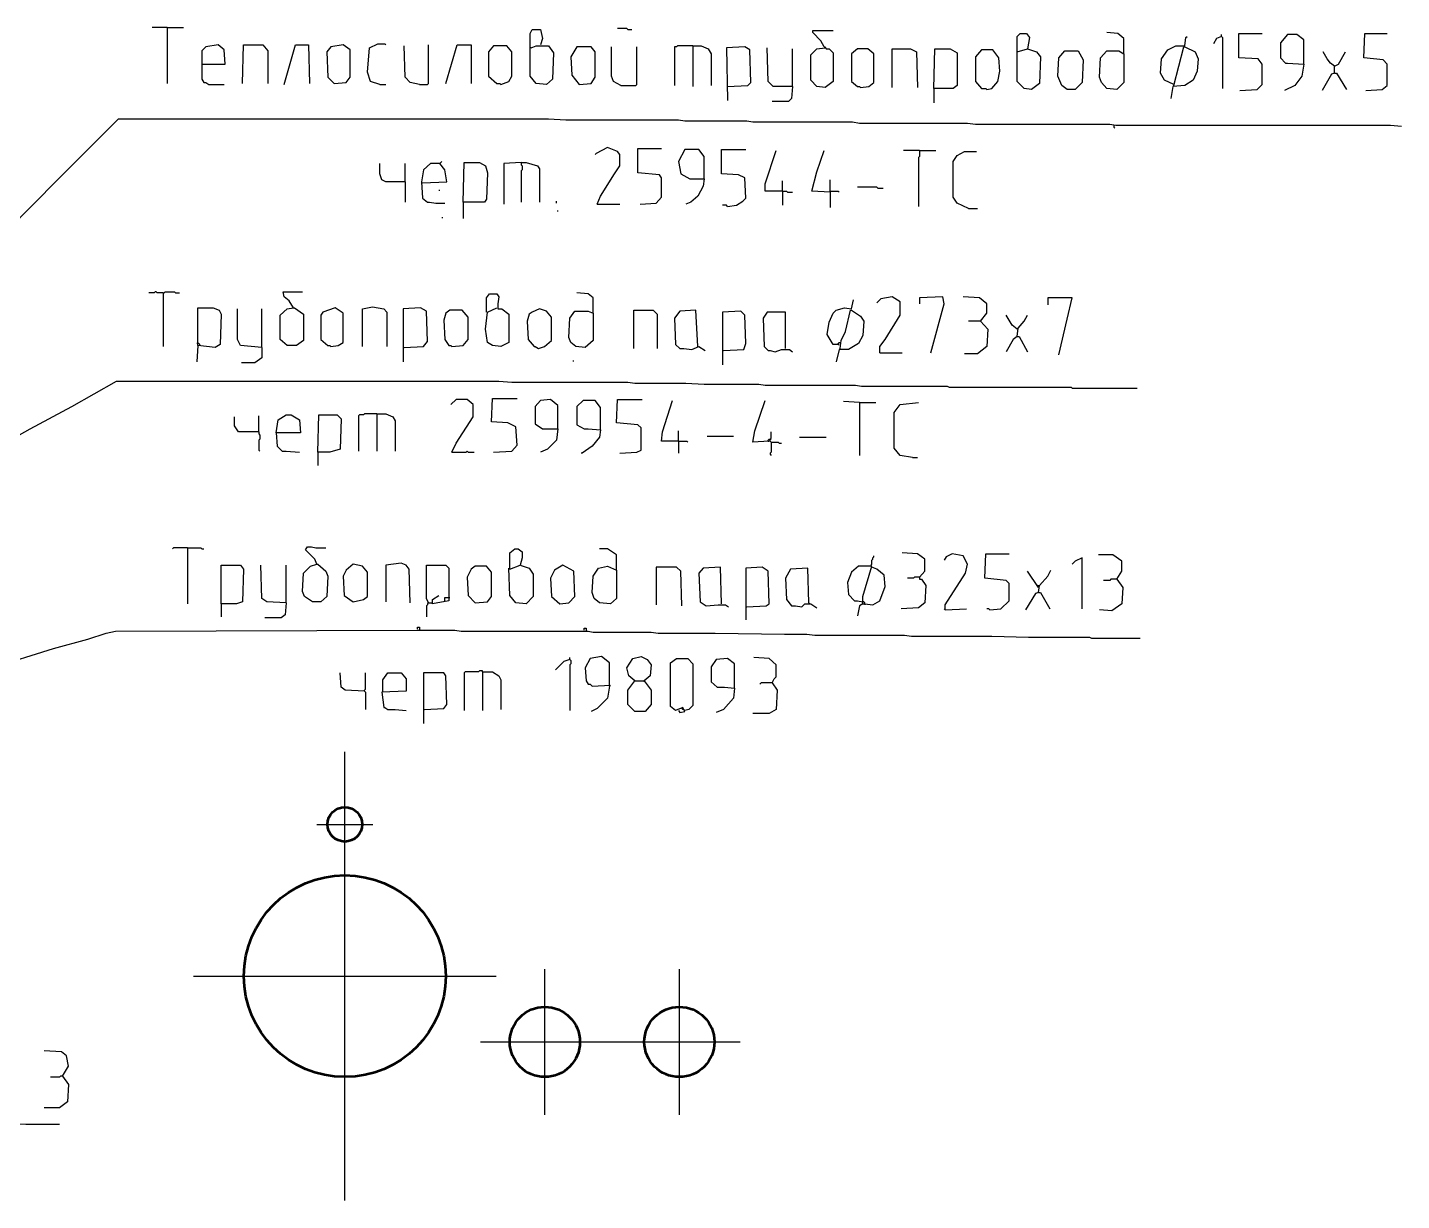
# Model space of a CAD drawing. Header units: inches. Extents: x -228863 to 215834, y 14270 to 189847.
# Drawn here: x 17716 to 22006, y 62567 to 66231 of the extents above; entities that cross this region are included whole.
import ezdxf

# ---------------------------------------------------------------- set-up
doc = ezdxf.new("R2010")
doc.units = ezdxf.units.IN
doc.header["$MEASUREMENT"] = 0
doc.linetypes.add('ACAD_ISO04W100', pattern=[30, 24, -3, 0, -3])
doc.linetypes.add('ГОСТ 2.303 5', pattern=[24, 20, -1.5, 1, -1.5])
doc.layers.add('PFV', color=7, linetype='CONTINUOUS')
doc.layers.add('осевая', color=7, linetype='ACAD_ISO04W100')
for name, color, linetype, lineweight in [('Кислород НД', 192, 'CONTINUOUS', 53), ('ПИ_NG LP', 6, 'CONTINUOUS', 53), ('Сж.воздух', 4, 'CONTINUOUS', 53)]:
    doc.layers.add(name, color=color, linetype=linetype, lineweight=lineweight)

msp = doc.modelspace()

# ---------------------------------------------------------------- linework, layer by layer
at = {"layer": 'PFV', "color": 0}
for points in [[(18152.637, 66231.102, 0), (18105.026, 66231.102, 0)], [(18152.637, 66231.102, 0), (18203.429, 66231.102, 0)], [(18152.637, 66231.102, 0), (18152.637, 66056.514, 0)], [(19289.056, 66167.618, 0), (19304.928, 66173.966, 0), (19343.02, 66173.966, 0), (19358.892, 66151.746, 0), (19355.721, 66069.21, 0), (19336.672, 66053.338, 0), (19304.928, 66056.514, 0), (19285.885, 66078.734, 0), (19285.885, 66161.266, 0), (19285.885, 66180.314, 0), (19285.885, 66212.058, 0), (19292.233, 66224.754, 0), (19317.629, 66224.754, 0), (19323.977, 66196.186, 0), (19317.629, 66177.138, 0)], [(19590.62, 66224.754, 0), (19587.448, 66227.93, 0), (19558.876, 66227.93, 0)], [(19590.62, 66224.754, 0), (19603.32, 66224.754, 0)], [(20203.272, 66170.79, 0), (20193.748, 66189.838, 0), (20168.352, 66215.23, 0), (20168.352, 66221.582, 0), (20231.84, 66221.582, 0)], [(20806.399, 66154.918, 0), (20838.143, 66164.442, 0), (20866.711, 66154.918, 0), (20879.407, 66139.046, 0), (20876.235, 66056.514, 0), (20850.839, 66037.466, 0), (20828.619, 66040.642, 0), (20806.399, 66062.862, 0), (20806.399, 66202.534, 0), (20815.923, 66212.058, 0), (20834.967, 66212.058, 0), (20844.491, 66199.358, 0), (20838.143, 66164.442, 0)], [(21139.707, 66148.57, 0), (21139.707, 66196.186, 0), (21120.659, 66212.058, 0), (21085.743, 66215.23, 0)], [(21295.247, 66053.338, 0), (21266.679, 66066.038, 0), (21253.983, 66088.258, 0), (21257.155, 66132.698, 0), (21276.203, 66161.266, 0), (21301.599, 66173.966, 0), (21330.167, 66173.966, 0), (21333.343, 66199.358, 0), (21336.515, 66202.534, 0)], [(21444.443, 66202.534, 0), (21428.571, 66196.186, 0), (21419.047, 66180.314, 0)], [(21444.443, 66202.534, 0), (21444.443, 66208.882, 0)], [(21444.443, 66202.534, 0), (21447.619, 66199.358, 0), (21447.619, 66040.642, 0)], [(21501.583, 66034.294, 0), (21555.547, 66037.466, 0), (21571.419, 66053.338, 0), (21571.419, 66116.826, 0), (21558.718, 66132.698, 0), (21498.407, 66135.874, 0), (21498.407, 66212.058, 0), (21571.419, 66212.058, 0)], [(21701.567, 66116.826, 0), (21701.567, 66193.01, 0), (21679.347, 66208.882, 0), (21650.774, 66208.882, 0), (21628.554, 66183.486, 0), (21628.554, 66135.874, 0), (21644.426, 66120.002, 0), (21650.774, 66120.002, 0), (21701.567, 66116.826, 0), (21695.219, 66078.734, 0), (21672.999, 66050.166, 0), (21641.255, 66034.294, 0)], [(21895.202, 66034.294, 0), (21945.99, 66037.466, 0), (21961.862, 66050.166, 0), (21961.862, 66116.826, 0), (21949.166, 66129.522, 0), (21888.855, 66135.874, 0), (21892.026, 66212.058, 0), (21961.862, 66212.058, 0)], [(18260.565, 66116.826, 0), (18333.577, 66116.826, 0), (18330.401, 66161.266, 0), (18311.357, 66177.138, 0), (18273.265, 66170.79, 0), (18260.565, 66158.094, 0), (18260.565, 66069.21, 0), (18266.917, 66059.69, 0), (18273.265, 66059.69, 0), (18282.789, 66053.338, 0), (18330.401, 66053.338, 0)], [(18387.541, 66056.514, 0), (18390.717, 66177.138, 0), (18451.029, 66177.138, 0), (18466.901, 66158.094, 0), (18466.901, 66056.514, 0)], [(18517.689, 66053.338, 0), (18552.609, 66177.138, 0), (18593.873, 66177.138, 0), (18597.049, 66056.514, 0)], [(18673.233, 66056.514, 0), (18711.325, 66059.69, 0), (18724.021, 66075.558, 0), (18724.021, 66161.266, 0), (18701.801, 66177.138, 0), (18663.709, 66170.79, 0), (18651.013, 66154.918, 0), (18654.185, 66075.558, 0), (18673.233, 66056.514, 0)], [(18816.077, 66053.338, 0), (18787.509, 66062.862, 0), (18777.985, 66091.43, 0), (18784.337, 66167.618, 0), (18809.729, 66180.314, 0), (18831.949, 66180.314, 0), (18835.125, 66177.138, 0)], [(18939.877, 66053.338, 0), (18911.309, 66059.69, 0), (18895.437, 66075.558, 0), (18892.265, 66173.966, 0)], [(18939.877, 66053.338, 0), (18965.273, 66053.338, 0), (18968.449, 66056.514, 0), (18968.449, 66177.138, 0)], [(19022.413, 66056.514, 0), (19057.329, 66177.138, 0), (19101.768, 66177.138, 0), (19101.768, 66056.514, 0)], [(19193.829, 66053.338, 0), (19219.22, 66062.862, 0), (19228.744, 66078.734, 0), (19228.744, 66154.918, 0), (19212.872, 66173.966, 0), (19171.604, 66173.966, 0), (19155.737, 66154.918, 0), (19155.737, 66078.734, 0), (19181.128, 66056.514, 0), (19190.653, 66056.514, 0), (19193.829, 66053.338, 0)], [(19289.056, 66167.618, 0), (19285.885, 66167.618, 0)], [(19438.252, 66053.338, 0), (19476.344, 66056.514, 0), (19489.04, 66075.558, 0), (19489.04, 66154.918, 0), (19476.344, 66170.79, 0), (19431.904, 66170.79, 0), (19412.856, 66139.046, 0), (19416.032, 66081.91, 0), (19438.252, 66053.338, 0)], [(19568.4, 66050.166, 0), (19546.18, 66062.862, 0), (19539.832, 66078.734, 0), (19539.832, 66170.79, 0)], [(19568.4, 66050.166, 0), (19616.016, 66050.166, 0), (19619.188, 66053.338, 0), (19619.188, 66170.79, 0)], [(19793.78, 66173.966, 0), (19746.164, 66173.966, 0), (19742.988, 66170.79, 0), (19736.64, 66170.79, 0), (19736.64, 66050.166, 0)], [(19793.78, 66173.966, 0), (19819.176, 66173.966, 0), (19841.396, 66164.442, 0), (19850.916, 66148.57, 0), (19850.916, 66050.166, 0)], [(19793.78, 66173.966, 0), (19793.78, 66046.99, 0)], [(19901.708, 66046.99, 0), (19965.196, 66050.166, 0), (19974.716, 66059.69, 0), (19971.544, 66161.266, 0), (19955.672, 66170.79, 0), (19898.532, 66167.618, 0), (19901.708, 66002.55, 0)], [(20104.868, 66046.99, 0), (20044.552, 66046.99, 0), (20028.68, 66062.862, 0), (20025.508, 66167.618, 0)], [(20104.868, 66046.99, 0), (20104.868, 66164.442, 0)], [(20203.272, 66170.79, 0), (20206.444, 66170.79, 0), (20209.62, 66164.442, 0), (20219.144, 66164.442, 0), (20231.84, 66151.746, 0), (20231.84, 66062.862, 0), (20206.444, 66043.818, 0), (20181.052, 66046.99, 0), (20162.004, 66066.038, 0), (20162.004, 66145.394, 0), (20181.052, 66164.442, 0), (20206.444, 66167.618, 0)], [(20317.548, 66043.818, 0), (20342.944, 66046.99, 0), (20358.816, 66059.69, 0), (20358.816, 66148.57, 0), (20339.768, 66164.442, 0), (20308.024, 66164.442, 0), (20288.98, 66148.57, 0), (20288.98, 66062.862, 0), (20308.024, 66046.99, 0), (20314.371, 66046.99, 0), (20317.548, 66043.818, 0)], [(20415.951, 66043.818, 0), (20415.951, 66164.442, 0), (20473.092, 66164.442, 0), (20492.135, 66154.918, 0), (20495.311, 66043.818, 0)], [(20546.099, 66040.642, 0), (20549.275, 66164.442, 0), (20596.891, 66164.442, 0), (20619.111, 66151.746, 0), (20619.111, 66050.166, 0), (20606.416, 66040.642, 0), (20546.099, 66040.642, 0), (20546.099, 65996.202, 0)], [(20711.167, 66037.466, 0), (20727.039, 66040.642, 0), (20746.087, 66062.862, 0), (20752.435, 66094.606, 0), (20749.259, 66135.874, 0), (20730.215, 66161.266, 0), (20695.295, 66161.266, 0), (20676.251, 66139.046, 0), (20676.251, 66062.862, 0), (20695.295, 66040.642, 0), (20707.995, 66040.642, 0), (20711.167, 66037.466, 0)], [(20961.943, 66037.466, 0), (20946.071, 66050.166, 0), (20933.371, 66078.734, 0), (20936.547, 66135.874, 0), (20955.591, 66158.094, 0), (20996.859, 66158.094, 0), (21012.731, 66129.522, 0), (21009.555, 66059.69, 0), (20987.335, 66037.466, 0), (20961.943, 66037.466, 0)], [(21139.707, 66148.57, 0), (21139.707, 66059.69, 0), (21117.487, 66037.466, 0), (21085.743, 66040.642, 0), (21069.871, 66059.69, 0), (21063.519, 66075.558, 0), (21066.695, 66135.874, 0), (21085.743, 66158.094, 0), (21123.835, 66158.094, 0), (21139.707, 66148.57, 0)], [(21295.247, 66050.166, 0), (21326.991, 66170.79, 0), (21330.167, 66170.79, 0), (21361.911, 66154.918, 0), (21371.435, 66132.698, 0), (21368.259, 66094.606, 0), (21355.563, 66066.038, 0), (21330.167, 66050.166, 0), (21292.075, 66046.99, 0), (21285.727, 66008.898, 0)], [(21796.799, 66110.478, 0), (21784.098, 66120.002, 0), (21774.574, 66132.698, 0), (21761.878, 66154.918, 0)], [(21796.799, 66088.258, 0), (21796.799, 66110.478, 0), (21809.494, 66116.826, 0), (21831.714, 66154.918, 0)], [(21796.799, 66088.258, 0), (21787.275, 66085.082, 0), (21758.702, 66034.294, 0)], [(21796.799, 66088.258, 0), (21803.147, 66088.258, 0), (21834.891, 66037.466, 0)], [(18816.077, 66053.338, 0), (18835.125, 66053.338, 0)], [(20104.868, 66046.99, 0), (20101.692, 66008.898, 0), (20092.168, 65999.374, 0), (20041.38, 65999.374, 0)], [(17282.866, 65240.707, 0), (17301.914, 65247.055, 0), (17371.746, 65320.063, 0), (17422.538, 65370.855, 0), (17489.198, 65431.167, 0), (17812.981, 65758.127, 0), (17965.354, 65910.494, 0), (18000.269, 65945.41, 0), (19343.02, 65945.41, 0), (19396.984, 65942.238, 0), (19749.34, 65942.238, 0), (19768.384, 65939.062, 0), (19962.02, 65939.062, 0), (19981.068, 65935.891, 0), (20292.152, 65935.891, 0), (20314.371, 65932.714, 0), (20650.855, 65932.714, 0), (20676.251, 65929.538, 0), (21095.263, 65929.538, 0), (21114.311, 65926.366, 0), (21971.386, 65926.366, 0), (22006.302, 65923.19, 0)], [(21107.963, 65926.366, 0), (21107.963, 65920.019, 0), (21111.135, 65916.842, 0)], [(19495.392, 65678.767, 0), (19504.912, 65704.163, 0), (19549.356, 65773.994, 0), (19565.224, 65799.39, 0), (19565.224, 65834.311, 0), (19558.876, 65843.83, 0), (19527.132, 65856.531, 0), (19492.216, 65837.482, 0), (19489.04, 65834.311, 0)], [(19003.365, 65805.738, 0), (19006.541, 65808.914, 0), (19009.713, 65812.091, 0)], [(19628.712, 65678.767, 0), (19679.504, 65681.938, 0), (19695.376, 65700.987, 0), (19695.376, 65761.298, 0), (19689.024, 65770.823, 0), (19622.364, 65777.17, 0), (19622.364, 65853.354, 0), (19695.376, 65853.354, 0)], [(19828.696, 65758.127, 0), (19828.696, 65827.963, 0), (19812.824, 65850.183, 0), (19768.384, 65850.183, 0), (19749.34, 65812.091, 0), (19755.688, 65773.994, 0), (19784.256, 65758.127, 0), (19828.696, 65758.127, 0), (19825.524, 65735.902, 0), (19809.652, 65704.163, 0), (19787.432, 65685.115, 0), (19771.56, 65678.767, 0)], [(19901.708, 65672.419, 0), (19930.276, 65675.59, 0), (19949.324, 65688.291, 0), (19958.848, 65697.81, 0), (19955.672, 65761.298, 0), (19936.624, 65770.823, 0), (19882.66, 65773.994, 0), (19882.66, 65850.183, 0), (19958.848, 65850.183, 0)], [(20073.124, 65720.03, 0), (20019.16, 65720.03, 0), (20019.16, 65742.255, 0), (20054.076, 65847.006, 0)], [(20222.316, 65716.859, 0), (20165.18, 65720.03, 0), (20181.052, 65780.347, 0), (20203.272, 65847.006, 0)], [(20501.659, 65847.006, 0), (20450.872, 65847.006, 0)], [(20501.659, 65847.006, 0), (20501.659, 65827.963, 0), (20498.488, 65824.786, 0), (20498.488, 65672.419, 0)], [(20501.659, 65847.006, 0), (20552.452, 65847.006, 0)], [(20654.032, 65666.066, 0), (20619.111, 65681.938, 0), (20606.416, 65700.987, 0), (20606.416, 65812.091, 0), (20619.111, 65831.134, 0), (20641.331, 65843.83, 0), (20679.423, 65843.83, 0)], [(18895.437, 65748.603, 0), (18835.125, 65748.603, 0), (18822.429, 65754.951, 0), (18816.077, 65773.994, 0), (18816.077, 65805.738, 0)], [(18895.437, 65748.603, 0), (18895.437, 65805.738, 0)], [(18949.401, 65745.426, 0), (19025.585, 65748.603, 0), (19019.237, 65786.695, 0), (19003.365, 65805.738, 0), (18974.797, 65805.738, 0), (18952.577, 65786.695, 0), (18946.229, 65748.603, 0), (18949.401, 65697.81, 0), (18965.273, 65685.115, 0), (18971.621, 65685.115, 0), (18990.669, 65681.938, 0), (19019.237, 65681.938, 0)], [(19076.377, 65685.115, 0), (19079.548, 65808.914, 0), (19127.164, 65808.914, 0), (19146.213, 65799.39, 0), (19152.561, 65777.17, 0), (19149.384, 65694.639, 0), (19143.036, 65685.115, 0), (19076.377, 65685.115, 0), (19076.377, 65634.327, 0)], [(19257.312, 65808.914, 0), (19203.348, 65805.738, 0), (19203.348, 65678.767, 0)], [(19257.312, 65808.914, 0), (19273.184, 65808.914, 0), (19308.105, 65799.39, 0), (19314.452, 65789.866, 0), (19314.452, 65685.115, 0)], [(19257.312, 65808.914, 0), (19257.312, 65802.567, 0), (19260.488, 65799.39, 0), (19260.488, 65786.695, 0), (19257.312, 65783.518, 0), (19257.312, 65685.115, 0)], [(18895.437, 65748.603, 0), (18895.437, 65685.115, 0)], [(20073.124, 65720.03, 0), (20073.124, 65751.774, 0)], [(20222.316, 65716.859, 0), (20222.316, 65754.951, 0)], [(20371.512, 65729.554, 0), (20368.335, 65732.731, 0), (20308.024, 65732.731, 0)], [(20371.512, 65729.554, 0), (20387.384, 65729.554, 0)], [(19000.193, 65723.207, 0), (19003.365, 65723.207, 0)], [(19368.416, 65681.938, 0), (19368.416, 65688.291, 0)], [(20073.124, 65720.03, 0), (20085.82, 65720.03, 0), (20088.996, 65716.859, 0), (20104.868, 65716.859, 0)], [(20073.124, 65720.03, 0), (20073.124, 65675.59, 0)], [(20222.316, 65716.859, 0), (20225.492, 65720.03, 0), (20247.712, 65720.03, 0), (20250.888, 65716.859, 0)], [(20222.316, 65720.03, 0), (20222.316, 65716.859, 0)], [(20222.316, 65716.859, 0), (20222.316, 65669.243, 0)], [(19371.593, 65656.547, 0), (19371.593, 65659.718, 0)], [(19495.392, 65678.767, 0), (19565.224, 65678.767, 0)], [(19901.708, 65672.419, 0), (19898.532, 65675.59, 0), (19885.836, 65675.59, 0)], [(20654.032, 65666.066, 0), (20682.599, 65666.066, 0)], [(19009.713, 65637.499, 0), (19012.889, 65637.499, 0)], [(18139.941, 65402.599, 0), (18120.893, 65402.599, 0), (18117.721, 65405.771, 0), (18114.545, 65405.771, 0), (18111.373, 65402.599, 0), (18095.501, 65402.599, 0)], [(18139.941, 65402.599, 0), (18143.117, 65402.599, 0), (18146.289, 65405.771, 0), (18174.857, 65405.771, 0), (18178.033, 65402.599, 0), (18190.729, 65402.599, 0)], [(18139.941, 65402.599, 0), (18139.941, 65234.355, 0)], [(18546.257, 65354.983, 0), (18533.561, 65377.203, 0), (18517.689, 65389.899, 0), (18514.517, 65405.771, 0), (18574.829, 65405.771, 0)], [(19149.384, 65342.283, 0), (19149.384, 65386.727, 0), (19158.909, 65399.423, 0), (19181.128, 65399.423, 0), (19187.476, 65389.899, 0), (19184.305, 65367.679, 0), (19184.305, 65351.807, 0), (19197, 65351.807, 0), (19219.22, 65335.935, 0), (19219.22, 65247.055, 0), (19193.829, 65234.355, 0), (19168.433, 65237.531, 0), (19152.561, 65247.055, 0), (19146.213, 65288.319, 0), (19152.561, 65342.283, 0), (19181.128, 65354.983, 0)], [(19482.692, 65339.111, 0), (19482.692, 65386.727, 0), (19466.82, 65399.423, 0), (19431.904, 65402.599, 0)], [(20377.859, 65215.311, 0), (20377.859, 65234.355, 0), (20393.731, 65256.575, 0), (20441.348, 65332.763, 0), (20441.348, 65374.027, 0), (20415.951, 65389.899, 0), (20381.036, 65383.551, 0), (20368.335, 65370.855, 0)], [(20536.58, 65215.311, 0), (20577.843, 65367.679, 0), (20574.672, 65389.899, 0), (20501.659, 65386.727, 0), (20501.659, 65367.679, 0)], [(20692.123, 65313.715, 0), (20711.167, 65339.111, 0), (20711.167, 65367.679, 0), (20688.947, 65386.727, 0), (20638.16, 65389.899, 0)], [(20936.547, 65208.963, 0), (20961.943, 65320.063, 0), (20977.815, 65386.727, 0), (20901.627, 65386.727, 0), (20901.627, 65364.507, 0)], [(18247.869, 65237.531, 0), (18247.869, 65354.983, 0), (18295.485, 65354.983, 0), (18314.529, 65348.635, 0), (18320.881, 65335.935, 0), (18317.705, 65240.707, 0), (18301.833, 65231.183, 0), (18247.869, 65237.531, 0), (18244.693, 65186.743, 0)], [(18447.853, 65231.183, 0), (18381.193, 65237.531, 0), (18371.669, 65256.575, 0), (18371.669, 65351.807, 0)], [(18447.853, 65231.183, 0), (18447.853, 65351.807, 0)], [(18546.257, 65354.983, 0), (18549.433, 65354.983, 0), (18578.001, 65335.935, 0), (18578.001, 65253.403, 0), (18555.781, 65237.531, 0), (18527.213, 65237.531, 0), (18504.993, 65256.575, 0), (18504.993, 65332.763, 0), (18527.213, 65351.807, 0), (18546.257, 65354.983, 0)], [(18663.709, 65234.355, 0), (18685.929, 65237.531, 0), (18701.801, 65247.055, 0), (18701.801, 65339.111, 0), (18676.409, 65354.983, 0), (18638.313, 65342.283, 0), (18631.965, 65332.763, 0), (18631.965, 65256.575, 0), (18654.185, 65237.531, 0), (18660.537, 65237.531, 0), (18663.709, 65234.355, 0)], [(18762.113, 65234.355, 0), (18762.113, 65351.807, 0), (18793.857, 65358.155, 0), (18828.777, 65351.807, 0), (18838.301, 65342.283, 0), (18838.301, 65234.355, 0)], [(18892.265, 65231.183, 0), (18952.577, 65234.355, 0), (18965.273, 65250.227, 0), (18962.101, 65345.459, 0), (18943.053, 65354.983, 0), (18889.089, 65351.807, 0), (18889.089, 65186.743, 0)], [(19041.457, 65234.355, 0), (19076.377, 65237.531, 0), (19092.249, 65256.575, 0), (19092.249, 65326.411, 0), (19073.201, 65348.635, 0), (19035.109, 65348.635, 0), (19022.413, 65339.111, 0), (19016.065, 65316.891, 0), (19019.237, 65256.575, 0), (19031.937, 65237.531, 0), (19038.285, 65237.531, 0), (19041.457, 65234.355, 0)], [(19311.276, 65228.007, 0), (19330.324, 65234.355, 0), (19352.544, 65253.403, 0), (19352.544, 65326.411, 0), (19336.672, 65345.459, 0), (19314.452, 65351.807, 0), (19292.233, 65342.283, 0), (19282.708, 65335.935, 0), (19276.36, 65313.715, 0), (19279.532, 65256.575, 0), (19298.58, 65234.355, 0), (19301.757, 65234.355, 0), (19311.276, 65228.007, 0)], [(19482.692, 65339.111, 0), (19482.692, 65253.403, 0), (19457.296, 65231.183, 0), (19428.728, 65234.355, 0), (19412.856, 65247.055, 0), (19406.508, 65262.927, 0), (19409.684, 65323.239, 0), (19425.556, 65345.459, 0), (19466.82, 65345.459, 0), (19482.692, 65339.111, 0)], [(19609.668, 65228.007, 0), (19609.668, 65348.635, 0), (19669.98, 65348.635, 0), (19682.676, 65335.935, 0), (19682.676, 65228.007, 0)], [(19809.652, 65234.355, 0), (19803.304, 65348.635, 0), (19752.512, 65345.459, 0), (19736.64, 65323.239, 0), (19739.816, 65240.707, 0), (19752.512, 65228.007, 0), (19765.212, 65228.007, 0), (19790.604, 65224.835, 0), (19812.824, 65234.355, 0), (19831.872, 65221.659, 0)], [(19889.012, 65221.659, 0), (19952.496, 65224.835, 0), (19958.848, 65243.879, 0), (19955.672, 65332.763, 0), (19942.976, 65345.459, 0), (19885.836, 65342.283, 0), (19885.836, 65177.219, 0)], [(20082.644, 65228.007, 0), (20082.644, 65342.283, 0), (20025.508, 65342.283, 0), (20012.812, 65323.239, 0), (20015.984, 65234.355, 0), (20028.68, 65221.659, 0), (20035.032, 65221.659, 0), (20050.904, 65218.483, 0), (20069.948, 65224.835, 0), (20095.344, 65224.835, 0), (20104.868, 65218.483, 0)], [(20247.712, 65240.707, 0), (20250.888, 65240.707, 0), (20231.84, 65240.707, 0), (20212.796, 65272.447, 0), (20219.144, 65310.543, 0), (20231.84, 65339.111, 0), (20241.364, 65348.635, 0), (20266.76, 65354.983, 0), (20288.98, 65351.807, 0), (20295.328, 65380.375, 0)], [(20254.06, 65228.007, 0), (20257.236, 65253.403, 0), (20269.932, 65281.971, 0), (20285.804, 65348.635, 0), (20288.98, 65348.635, 0), (20317.548, 65329.587, 0), (20327.072, 65313.715, 0), (20323.896, 65269.275, 0), (20311.2, 65243.879, 0), (20279.456, 65224.835, 0), (20250.888, 65224.835, 0), (20241.364, 65186.743, 0)], [(20692.123, 65313.715, 0), (20714.343, 65288.319, 0), (20711.167, 65234.355, 0), (20682.599, 65212.135, 0), (20641.331, 65212.135, 0)], [(20692.123, 65313.715, 0), (20654.032, 65313.715, 0)], [(20806.399, 65288.319, 0), (20790.527, 65301.019, 0), (20771.479, 65332.763, 0)], [(20806.399, 65266.099, 0), (20809.571, 65291.495, 0), (20828.619, 65313.715, 0), (20838.143, 65332.763, 0)], [(20806.399, 65266.099, 0), (20793.699, 65256.575, 0), (20771.479, 65218.483, 0)], [(20806.399, 65266.099, 0), (20812.747, 65266.099, 0), (20838.143, 65218.483, 0)], [(18247.869, 65243.879, 0), (18244.693, 65243.879, 0)], [(18254.217, 65237.531, 0), (18254.217, 65240.707, 0), (18251.045, 65243.879, 0), (18247.869, 65243.879, 0)], [(18447.853, 65231.183, 0), (18447.853, 65199.439, 0), (18425.633, 65183.567, 0), (18384.365, 65183.567, 0)], [(20247.712, 65240.707, 0), (20247.712, 65243.879, 0), (20250.888, 65247.055, 0), (20254.06, 65247.055, 0)], [(20254.06, 65247.055, 0), (20257.236, 65247.055, 0)], [(20377.859, 65215.311, 0), (20447.695, 65215.311, 0)], [(19419.204, 65189.915, 0), (19422.38, 65189.915, 0)], [(17559.034, 64885.179, 0), (17724.102, 64977.235, 0), (17854.25, 65047.071, 0), (17993.921, 65126.427, 0), (19187.476, 65126.427, 0), (19228.744, 65123.255, 0), (19590.62, 65123.255, 0), (19612.84, 65120.079, 0), (19771.56, 65120.079, 0), (19828.696, 65116.907, 0), (20000.112, 65116.907, 0), (20019.16, 65113.731, 0), (20301.676, 65113.731, 0), (20320.724, 65110.555, 0), (20587.367, 65110.555, 0), (20593.715, 65107.383, 0), (20974.639, 65107.383, 0), (20977.815, 65104.207, 0), (21180.971, 65104.207, 0)], [(19041.457, 64904.223, 0), (19054.157, 64932.791, 0), (19108.121, 65015.327, 0), (19108.121, 65053.419, 0), (19089.073, 65069.291, 0), (19054.157, 65069.291, 0), (19038.285, 65053.419, 0)], [(19171.604, 64904.223, 0), (19228.744, 64907.399, 0), (19244.616, 64926.443, 0), (19241.44, 64983.583, 0), (19216.049, 64996.279, 0), (19165.256, 64999.455, 0), (19168.433, 65072.463, 0), (19244.616, 65072.463, 0)], [(19371.593, 64977.235, 0), (19371.593, 65050.243, 0), (19349.368, 65069.291, 0), (19317.629, 65066.115, 0), (19301.757, 65047.071, 0), (19301.757, 64993.107, 0), (19323.977, 64977.235, 0), (19371.593, 64977.235, 0), (19368.416, 64942.315, 0), (19339.849, 64913.747, 0), (19317.629, 64904.223, 0)], [(19504.912, 64974.059, 0), (19504.912, 65043.895, 0), (19489.04, 65066.115, 0), (19450.948, 65066.115, 0), (19431.904, 65047.071, 0), (19431.904, 64989.931, 0), (19454.124, 64977.235, 0), (19466.82, 64977.235, 0), (19504.912, 64974.059, 0), (19501.74, 64951.839, 0), (19479.52, 64923.271, 0), (19447.776, 64901.051, 0), (19444.6, 64901.051, 0)], [(19565.224, 64901.051, 0), (19619.188, 64904.223, 0), (19631.888, 64910.571, 0), (19631.888, 64980.407, 0), (19622.364, 64989.931, 0), (19555.704, 64996.279, 0), (19558.876, 65069.291, 0), (19635.06, 65069.291, 0)], [(19749.34, 64939.143, 0), (19695.376, 64939.143, 0), (19698.548, 64967.711, 0), (19730.292, 65066.115, 0)], [(20028.68, 64939.143, 0), (20031.856, 64939.143, 0), (19981.068, 64935.967, 0), (19987.416, 64970.883, 0), (20019.16, 65066.115, 0)], [(20314.371, 65059.767, 0), (20263.584, 65062.943, 0)], [(20314.371, 65059.767, 0), (20365.164, 65059.767, 0)], [(20314.371, 65059.767, 0), (20314.371, 64894.699, 0)], [(20479.439, 64888.351, 0), (20441.348, 64894.699, 0), (20422.304, 64916.919, 0), (20422.304, 65028.023, 0), (20441.348, 65053.419, 0), (20498.488, 65059.767, 0)], [(18438.329, 64967.711, 0), (18374.845, 64967.711, 0), (18362.145, 64986.755, 0), (18362.145, 65015.327, 0)], [(18438.329, 64967.711, 0), (18438.329, 65018.499, 0)], [(18492.293, 64964.535, 0), (18498.645, 65005.803, 0), (18524.037, 65021.675, 0), (18539.909, 65021.675, 0), (18565.305, 65005.803, 0), (18568.481, 64964.535, 0), (18492.293, 64964.535, 0), (18495.469, 64923.271, 0), (18511.341, 64907.399, 0), (18524.037, 64907.399, 0), (18565.305, 64904.223, 0)], [(18622.445, 64904.223, 0), (18625.617, 65021.675, 0), (18682.757, 65021.675, 0), (18695.453, 65008.979, 0), (18692.281, 64913.747, 0), (18660.537, 64904.223, 0), (18622.445, 64904.223, 0), (18622.445, 64862.955, 0)], [(18806.557, 65024.847, 0), (18768.465, 65024.847, 0), (18765.289, 65021.675, 0), (18752.593, 65021.675, 0), (18749.417, 65018.499, 0), (18749.417, 64907.399, 0)], [(18806.557, 65024.847, 0), (18835.125, 65024.847, 0), (18857.345, 65015.327, 0), (18863.693, 65002.627, 0), (18863.693, 64907.399, 0)], [(18806.557, 65024.847, 0), (18806.557, 64907.399, 0)], [(18438.329, 64967.711, 0), (18438.329, 64961.363, 0), (18441.505, 64958.187, 0), (18441.505, 64945.491, 0), (18438.329, 64942.315, 0), (18438.329, 64910.571, 0), (18441.505, 64907.399, 0)], [(19749.34, 64939.143, 0), (19749.34, 64970.883, 0)], [(19838.22, 64955.015, 0), (19920.752, 64955.015, 0)], [(20038.204, 64935.967, 0), (20035.032, 64939.143, 0), (20035.032, 64945.491, 0), (20038.204, 64948.663, 0), (20038.204, 64967.711, 0)], [(19749.34, 64939.143, 0), (19774.732, 64939.143, 0), (19777.908, 64935.967, 0)], [(19749.34, 64939.143, 0), (19749.34, 64901.051, 0)], [(20028.68, 64939.143, 0), (20028.68, 64942.315, 0), (20031.856, 64945.491, 0), (20035.032, 64945.491, 0)], [(20035.032, 64945.491, 0), (20038.204, 64945.491, 0)], [(20035.032, 64939.143, 0), (20038.204, 64935.967, 0)], [(20038.204, 64935.967, 0), (20038.204, 64904.223, 0), (20035.032, 64901.051, 0), (20035.032, 64897.875, 0), (20038.204, 64894.699, 0)], [(20038.204, 64935.967, 0), (20060.424, 64935.967, 0), (20063.6, 64932.791, 0), (20069.948, 64932.791, 0)], [(20127.088, 64951.839, 0), (20209.62, 64951.839, 0)], [(19041.457, 64904.223, 0), (19085.901, 64904.223, 0), (19089.073, 64907.399, 0), (19092.249, 64904.223, 0), (19111.292, 64904.223, 0)], [(20479.439, 64888.351, 0), (20495.311, 64888.351, 0)], [(18216.125, 64605.836, 0), (18171.685, 64605.836, 0), (18168.509, 64602.659, 0)], [(18216.125, 64605.836, 0), (18257.393, 64605.836, 0), (18260.565, 64602.659, 0), (18266.917, 64602.659, 0)], [(18216.125, 64605.836, 0), (18216.125, 64431.243, 0)], [(18619.269, 64555.043, 0), (18622.445, 64555.043, 0), (18647.837, 64532.823, 0), (18654.185, 64516.951, 0), (18651.013, 64453.463, 0), (18631.965, 64437.596, 0), (18606.573, 64437.596, 0), (18581.177, 64453.463, 0), (18574.829, 64469.335, 0), (18578.001, 64526.475, 0), (18600.221, 64548.695, 0), (18619.269, 64555.043, 0), (18612.921, 64570.915, 0), (18584.349, 64599.488, 0), (18590.701, 64609.007, 0), (18603.397, 64609.007, 0), (18616.093, 64605.836, 0), (18647.837, 64605.836, 0)], [(19222.397, 64539.171, 0), (19222.397, 64589.964, 0), (19238.269, 64602.659, 0), (19247.793, 64602.659, 0), (19260.488, 64593.135, 0), (19260.488, 64574.092, 0), (19254.141, 64551.872, 0), (19282.708, 64542.347, 0), (19295.404, 64523.299, 0), (19295.404, 64453.463, 0), (19273.184, 64431.243, 0), (19241.44, 64434.42, 0), (19222.397, 64456.64, 0), (19219.22, 64542.347, 0)], [(19555.704, 64536, 0), (19555.704, 64583.616, 0), (19527.132, 64602.659, 0), (19501.74, 64602.659, 0)], [(20349.292, 64551.872, 0), (20352.468, 64555.043, 0), (20352.468, 64567.744, 0), (20355.64, 64570.915, 0), (20355.64, 64574.092, 0), (20358.816, 64577.263, 0), (20358.816, 64580.439, 0)], [(20501.659, 64513.78, 0), (20517.531, 64532.823, 0), (20517.531, 64570.915, 0), (20495.311, 64586.787, 0), (20447.695, 64589.964, 0)], [(20581.019, 64412.2, 0), (20581.019, 64428.072, 0), (20644.507, 64526.475, 0), (20650.855, 64555.043, 0), (20638.16, 64580.439, 0), (20603.239, 64586.787, 0), (20584.196, 64577.263, 0), (20577.843, 64567.744, 0)], [(20720.691, 64412.2, 0), (20755.607, 64415.371, 0), (20781.003, 64440.768, 0), (20781.003, 64494.731, 0), (20771.479, 64504.256, 0), (20704.819, 64510.603, 0), (20707.995, 64586.787, 0), (20781.003, 64586.787, 0)], [(21009.555, 64415.371, 0), (21009.555, 64574.092, 0), (20987.335, 64564.567, 0), (20977.815, 64555.043, 0)], [(21117.487, 64507.427, 0), (21133.355, 64532.823, 0), (21133.355, 64564.567, 0), (21104.787, 64583.616, 0), (21060.347, 64583.616, 0)], [(18320.881, 64431.243, 0), (18320.881, 64551.872, 0), (18381.193, 64551.872, 0), (18390.717, 64539.171, 0), (18387.541, 64437.596, 0), (18368.493, 64431.243, 0), (18320.881, 64431.243, 0), (18320.881, 64389.98, 0)], [(18524.037, 64434.42, 0), (18463.725, 64437.596, 0), (18447.853, 64447.115, 0), (18444.681, 64551.872, 0)], [(18524.037, 64434.42, 0), (18524.037, 64551.872, 0)], [(18733.545, 64437.596, 0), (18765.289, 64443.944, 0), (18777.985, 64453.463, 0), (18777.985, 64529.652, 0), (18762.113, 64548.695, 0), (18733.545, 64555.043, 0), (18711.325, 64536, 0), (18701.801, 64516.951, 0), (18704.977, 64456.64, 0), (18733.545, 64437.596, 0)], [(18911.309, 64434.42, 0), (18908.137, 64539.171, 0), (18898.613, 64551.872, 0), (18882.741, 64558.22, 0), (18835.125, 64551.872, 0), (18835.125, 64437.596, 0)], [(18968.449, 64434.42, 0), (18962.101, 64447.115, 0), (18962.101, 64551.872, 0), (19022.413, 64551.872, 0), (19031.937, 64542.347, 0), (19031.937, 64440.768, 0), (18981.145, 64431.243, 0), (18981.145, 64443.944, 0), (19000.193, 64456.64, 0)], [(19114.469, 64434.42, 0), (19152.561, 64437.596, 0), (19165.256, 64453.463, 0), (19165.256, 64529.652, 0), (19149.384, 64548.695, 0), (19114.469, 64548.695, 0), (19101.768, 64539.171, 0), (19089.073, 64513.78, 0), (19092.249, 64456.64, 0), (19114.469, 64434.42, 0)], [(19222.397, 64539.171, 0), (19254.141, 64551.872, 0)], [(19377.94, 64431.243, 0), (19406.508, 64434.42, 0), (19425.556, 64453.463, 0), (19422.38, 64532.823, 0), (19387.46, 64551.872, 0), (19362.068, 64536, 0), (19349.368, 64510.603, 0), (19352.544, 64453.463, 0), (19377.94, 64431.243, 0)], [(19555.704, 64536, 0), (19555.704, 64447.115, 0), (19536.656, 64431.243, 0), (19501.74, 64434.42, 0), (19485.868, 64447.115, 0), (19479.52, 64466.164, 0), (19482.692, 64516.951, 0), (19498.564, 64542.347, 0), (19527.132, 64548.695, 0), (19555.704, 64536, 0)], [(19758.86, 64424.896, 0), (19755.688, 64532.823, 0), (19742.988, 64545.524, 0), (19679.504, 64545.524, 0), (19679.504, 64428.072, 0)], [(19882.66, 64431.243, 0), (19879.488, 64545.524, 0), (19825.524, 64542.347, 0), (19812.824, 64526.475, 0), (19816, 64437.596, 0), (19835.048, 64424.896, 0), (19873.14, 64428.072, 0), (19895.36, 64428.072, 0), (19904.884, 64421.724, 0)], [(19962.02, 64421.724, 0), (20022.332, 64424.896, 0), (20031.856, 64431.243, 0), (20028.68, 64532.823, 0), (20009.636, 64545.524, 0), (19958.848, 64542.347, 0), (19958.848, 64380.456, 0)], [(20155.656, 64434.42, 0), (20152.48, 64542.347, 0), (20098.516, 64539.171, 0), (20082.644, 64510.603, 0), (20085.82, 64443.944, 0), (20101.692, 64424.896, 0), (20114.388, 64424.896, 0), (20133.436, 64421.724, 0), (20142.96, 64431.243, 0), (20162.004, 64431.243, 0), (20181.052, 64418.548, 0)], [(20323.896, 64431.243, 0), (20323.896, 64453.463, 0), (20352.468, 64548.695, 0), (20311.2, 64548.695, 0), (20288.98, 64529.652, 0), (20276.279, 64497.908, 0), (20279.456, 64459.816, 0), (20298.504, 64440.768, 0), (20308.024, 64440.768, 0), (20323.896, 64437.596, 0)], [(20323.896, 64431.243, 0), (20330.243, 64431.243, 0), (20355.64, 64428.072, 0), (20377.859, 64440.768, 0), (20393.731, 64485.207, 0), (20390.56, 64520.128, 0), (20368.335, 64539.171, 0), (20352.468, 64545.524, 0)], [(20873.059, 64482.036, 0), (20838.143, 64532.823, 0)], [(20873.059, 64466.164, 0), (20876.235, 64488.384, 0), (20901.627, 64516.951, 0), (20911.151, 64536, 0)], [(20501.659, 64513.78, 0), (20501.659, 64507.427, 0), (20508.007, 64507.427, 0), (20520.708, 64488.384, 0), (20517.531, 64434.42, 0), (20498.488, 64418.548, 0), (20444.524, 64415.371, 0)], [(20501.659, 64513.78, 0), (20485.787, 64513.78, 0), (20482.616, 64510.603, 0), (20463.567, 64510.603, 0)], [(20869.887, 64488.384, 0), (20866.711, 64488.384, 0)], [(20869.887, 64488.384, 0), (20876.235, 64488.384, 0)], [(20873.059, 64482.036, 0), (20876.235, 64482.036, 0)], [(21117.487, 64507.427, 0), (21136.531, 64482.036, 0), (21133.355, 64431.243, 0), (21101.615, 64409.023, 0), (21063.519, 64412.2, 0)], [(21117.487, 64507.427, 0), (21098.439, 64507.427, 0), (21095.263, 64504.256, 0), (21076.219, 64504.256, 0)], [(19019.237, 64437.596, 0), (19019.237, 64450.292, 0), (19035.109, 64450.292, 0)], [(20873.059, 64466.164, 0), (20863.535, 64462.987, 0), (20831.791, 64412.2, 0)], [(20873.059, 64466.164, 0), (20879.407, 64466.164, 0), (20907.979, 64415.371, 0)], [(18524.037, 64434.42, 0), (18520.865, 64396.328, 0), (18508.165, 64386.804, 0), (18457.377, 64386.804, 0)], [(18968.449, 64434.42, 0), (18965.273, 64431.243, 0), (18965.273, 64428.072, 0), (18962.101, 64424.896, 0), (18962.101, 64389.98, 0)], [(18968.449, 64434.42, 0), (18965.273, 64437.596, 0)], [(18968.449, 64434.42, 0), (18977.973, 64434.42, 0)], [(20155.656, 64434.42, 0), (20158.832, 64431.243, 0)], [(20323.896, 64431.243, 0), (20314.371, 64424.896, 0), (20308.024, 64393.151, 0)], [(20330.243, 64431.243, 0), (20330.243, 64434.42, 0), (20327.072, 64437.596, 0), (20323.896, 64437.596, 0)], [(20330.243, 64431.243, 0), (20330.243, 64428.072, 0)], [(20581.019, 64412.2, 0), (20577.843, 64415.371, 0)], [(20581.019, 64412.2, 0), (20647.679, 64415.371, 0)], [(20720.691, 64412.2, 0), (20717.515, 64415.371, 0), (20711.167, 64415.371, 0)], [(18933.529, 64351.888, 0), (18933.529, 64358.236, 0), (18939.877, 64358.236, 0), (18939.877, 64351.888, 0)], [(19454.124, 64348.712, 0), (19454.124, 64355.06, 0), (19460.472, 64355.06, 0), (19460.472, 64348.712, 0)], [(17571.734, 64228.088, 0), (17603.474, 64231.26, 0), (17797.109, 64291.572, 0), (17905.037, 64320.144, 0), (17962.177, 64339.188, 0), (17990.745, 64345.535, 0), (18933.529, 64348.712, 0), (19050.981, 64348.712, 0), (19070.029, 64345.535, 0), (19466.82, 64345.535, 0), (19482.692, 64342.364, 0), (19663.632, 64342.364, 0), (19685.852, 64339.188, 0), (19863.616, 64339.188, 0), (20079.472, 64336.016, 0), (20149.308, 64336.016, 0), (20174.704, 64332.84, 0), (20454.043, 64332.84, 0), (20476.268, 64329.668, 0), (20727.039, 64329.668, 0), (20841.315, 64326.492, 0), (21031.779, 64326.492, 0), (21038.127, 64323.316, 0), (21190.495, 64323.316, 0)], [(18939.877, 64351.888, 0), (18939.877, 64348.712, 0)], [(19460.472, 64348.712, 0), (19460.472, 64345.535, 0)], [(19409.684, 64256.656, 0), (19390.636, 64250.308, 0), (19365.24, 64224.912, 0)], [(19409.684, 64256.656, 0), (19409.684, 64263.004, 0)], [(19409.684, 64256.656, 0), (19412.856, 64253.48, 0), (19412.856, 64243.96, 0), (19409.684, 64240.784, 0), (19409.684, 64097.94, 0)], [(19533.484, 64174.124, 0), (19533.484, 64247.132, 0), (19508.088, 64266.18, 0), (19473.168, 64259.832, 0), (19457.296, 64231.26, 0), (19460.472, 64189.996, 0), (19466.82, 64180.472, 0), (19473.168, 64180.472, 0), (19479.52, 64174.124, 0), (19536.656, 64177.296, 0)], [(19612.84, 64189.996, 0), (19641.412, 64189.996, 0), (19663.632, 64161.424, 0), (19663.632, 64116.984, 0), (19644.584, 64094.764, 0), (19612.84, 64094.764, 0), (19590.62, 64116.984, 0), (19590.62, 64161.424, 0), (19612.84, 64189.996, 0), (19593.796, 64205.868, 0), (19587.448, 64231.26, 0), (19606.492, 64259.832, 0), (19631.888, 64266.18, 0), (19650.932, 64256.656, 0), (19663.632, 64240.784, 0), (19660.456, 64205.868, 0), (19641.412, 64189.996, 0)], [(19749.34, 64097.94, 0), (19752.512, 64091.588, 0), (19768.384, 64094.764, 0), (19762.036, 64107.46, 0), (19739.816, 64097.94, 0), (19723.944, 64110.636, 0), (19723.944, 64247.132, 0), (19742.988, 64259.832, 0), (19777.908, 64259.832, 0), (19793.78, 64243.96, 0), (19793.78, 64113.808, 0), (19781.084, 64101.112, 0), (19768.384, 64097.94, 0)], [(19923.928, 64167.772, 0), (19923.928, 64243.96, 0), (19901.708, 64259.832, 0), (19866.788, 64256.656, 0), (19850.916, 64234.436, 0), (19850.916, 64186.82, 0), (19869.964, 64170.948, 0), (19892.184, 64170.948, 0), (19923.928, 64167.772, 0), (19920.752, 64136.032, 0), (19889.012, 64101.112, 0), (19866.788, 64091.588, 0)], [(20041.38, 64183.644, 0), (20047.728, 64196.344, 0), (20054.076, 64202.692, 0), (20054.076, 64240.784, 0), (20031.856, 64259.832, 0), (19984.24, 64263.004, 0)], [(18768.465, 64158.252, 0), (18708.149, 64161.424, 0), (18695.453, 64170.948, 0), (18692.281, 64215.388, 0)], [(18768.465, 64158.252, 0), (18768.465, 64161.424, 0), (18771.637, 64164.6, 0), (18771.637, 64215.388, 0)], [(18825.601, 64158.252, 0), (18825.601, 64193.168, 0), (18841.473, 64215.388, 0), (18882.741, 64215.388, 0), (18898.613, 64196.344, 0), (18898.613, 64158.252, 0), (18822.429, 64155.076, 0), (18828.777, 64107.46, 0), (18831.949, 64107.46, 0), (18841.473, 64101.112, 0), (18863.693, 64101.112, 0), (18898.613, 64097.94, 0)], [(18955.749, 64101.112, 0), (19016.065, 64104.288, 0), (19025.585, 64116.984, 0), (19022.413, 64205.868, 0), (19016.065, 64215.388, 0), (18952.577, 64215.388, 0), (18952.577, 64056.672, 0)], [(19136.689, 64218.564, 0), (19136.689, 64221.736, 0), (19127.164, 64221.736, 0), (19123.993, 64218.564, 0), (19082.725, 64218.564, 0), (19079.548, 64215.388, 0), (19079.548, 64097.94, 0)], [(19136.689, 64218.564, 0), (19168.433, 64218.564, 0), (19187.476, 64205.868, 0), (19193.829, 64193.168, 0), (19193.829, 64101.112, 0)], [(19136.689, 64218.564, 0), (19136.689, 64097.94, 0)], [(19641.412, 64189.996, 0), (19641.412, 64186.82, 0)], [(20041.38, 64183.644, 0), (20057.252, 64161.424, 0), (20054.076, 64101.112, 0), (20031.856, 64088.416, 0), (19981.068, 64088.416, 0)], [(20041.38, 64183.644, 0), (20006.46, 64183.644, 0), (20003.288, 64180.472, 0)], [(18768.465, 64158.252, 0), (18771.637, 64155.076, 0), (18771.637, 64101.112, 0)], [(19533.484, 64174.124, 0), (19527.132, 64136.032, 0), (19495.392, 64104.288, 0), (19476.344, 64094.764, 0)], [(19768.384, 64097.94, 0), (19765.212, 64101.112, 0), (19762.036, 64101.112, 0), (19758.86, 64104.288, 0)], [(17825.682, 62955.169, 0), (17844.725, 62986.913, 0), (17838.378, 63018.657, 0), (17822.506, 63031.357, 0), (17768.542, 63034.529, 0)], [(17127.322, 63009.133, 0), (17155.89, 63012.309, 0), (17174.938, 63021.833, 0), (17241.598, 62907.557, 0), (17244.774, 62907.557, 0), (17270.17, 62859.941, 0), (17273.342, 62859.941, 0), (17279.69, 62844.069, 0), (17282.866, 62844.069, 0), (17305.086, 62809.149, 0), (17711.406, 62805.977, 0), (17816.158, 62805.977, 0)], [(17825.682, 62955.169, 0), (17844.725, 62929.777, 0), (17841.554, 62875.813, 0), (17816.158, 62856.765, 0), (17768.542, 62856.765, 0)], [(17825.682, 62955.169, 0), (17819.334, 62955.169, 0), (17816.158, 62951.997, 0), (17787.59, 62951.997, 0)]]:
    msp.add_polyline3d(points, dxfattribs=at)
at = {"layer": 'Кислород НД', "linetype": 'ByBlock', "ltscale": 100}
for centre in [(19331.531, 63062.551), (19751.531, 63062.551)]:
    msp.add_circle(centre, 109.5, dxfattribs=at)
at = {"layer": 'осевая', "color": 1, "linetype": 'ГОСТ 2.303 5', "ltscale": 100}
for p, q in [((18707.031, 62567.187), (18707.031, 63968.914)), ((18619.781, 63742.051), (18794.281, 63742.051)), ((19331.531, 62834.801), (19331.531, 63290.301)), ((19751.531, 62834.801), (19751.531, 63290.301)), ((18234.281, 63268.051), (19179.781, 63268.051)), ((19131.031, 63062.551), (19941.031, 63062.551))]:
    msp.add_line(p, q, dxfattribs=at)
at = {"layer": 'ПИ_NG LP', "linetype": 'ByBlock', "ltscale": 50}
msp.add_circle((18707.031, 63268.051), 315, dxfattribs=at)
at = {"layer": 'Сж.воздух', "linetype": 'ByBlock', "ltscale": 50}
msp.add_circle((18707.031, 63742.051), 54, dxfattribs=at)

doc.saveas('drawing.dxf')
